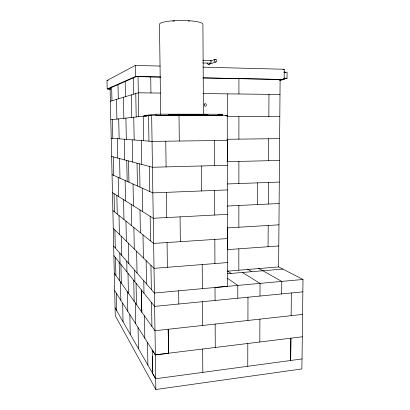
<?xml version="1.0" encoding="UTF-8"?>
<svg xmlns="http://www.w3.org/2000/svg" width="410" height="410" viewBox="0 0 410 410"><rect width="100%" height="100%" fill="white"/><g stroke="black" fill="none" stroke-linecap="round" stroke-linejoin="round"><path stroke-width="0.61" d="M237.795 298.219L237.8 285.406L227.36 278.195M238.835 270.226L238.845 248.814M238.856 227.232L238.866 205.471M238.881 183.542L238.892 161.427M238.902 139.133L238.912 116.655M238.927 93.992L238.933 78.761M247.758 366.284L247.809 343.472M247.927 320.456L247.978 297.245M257.383 204.58L257.47 182.865M259.817 341.996L259.919 319.129M259.996 296.046L260.053 283.377L242.464 272.476M268.063 246.728L268.191 225.474M268.319 204.057L268.447 182.465M268.576 160.7L268.709 138.759M268.842 116.645L268.975 94.346M280.112 79.161L278.621 266.925L227.499 271.164M281.675 293.919L281.783 281.398L258.469 268.289M279.763 80.309L284.161 79.478L284.248 69.259L203.052 67.168M283.899 78.848L287.036 78.248L287.092 72.216L283.925 72.139M290.623 360.487L290.854 338.183M290.69 360.477L290.921 338.173M291.156 315.68L291.361 292.971M302.006 358.919L301.878 368.933L155.846 389.5L115.256 315.664L110.075 88.186M155.846 389.5L155.257 354.855L152.218 350.048L152.592 373.454L155.621 378.753L302.037 358.945L303 279.466L278.262 266.741M110.382 89.057L107.194 89.016L107 80.534L135.279 65.421L160.213 66.061M107.194 89.016L135.479 76.491L160.366 76.988M210.53 60.972L215.204 59.327M208.844 64.36L215.87 61.977M110.372 101.244L138.319 92.803L160.474 93.065M283.008 69.541L284.248 69.259M283.848 78.669L285.698 78.315L283.894 78.279M279.681 80.135L282.808 79.545L202.858 77.941M155.257 354.855L302.313 336.774M114.692 290.582L155.364 354.896L168.53 353.282L168.223 329.317M156.01 114.175L156.025 115.359L222.358 115.379L222.353 114.236L156.01 114.175L143.915 115.558L145.145 115.558M110.797 119.776L151.649 115.266L227.258 115.297L227.529 286.359L154.38 293.027L113.667 246.072M302.595 314.414L154.959 330.732L114.287 273.178M302.846 291.848L154.585 306.393L113.888 255.671M177.802 115.389L179.021 115.277L179.288 141.03M303 279.466L215.004 287.482L215.076 300.468M227.304 273.752L282.797 269.073M206.824 114.621L208.034 114.518L199.721 114.513M217.9 114.58L222.353 114.236M227.494 262.579L154.001 268.34L113.273 228.396M225.531 115.42L227.258 115.297M227.463 249.628L278.785 245.959M227.453 238.584L153.617 243.422L112.868 210.591M227.427 227.914L278.954 224.829M227.417 214.368L153.232 218.274L112.458 192.669M227.391 206.025L279.123 203.534M227.376 189.938L152.843 192.885L112.048 174.629M227.355 183.957L279.292 182.071M227.335 165.281L152.448 167.26L111.633 156.466M226.858 161.719L279.466 160.433M227.299 140.404L152.048 141.388L111.218 138.185M226.822 139.282L279.64 138.626M150.47 115.61L148.558 115.61L148.963 141.142M146.949 116.199L143.233 116.199L143.643 140.727M226.781 116.66L279.815 116.64M168.233 114.487L173.148 114.492M202.909 93.567L279.994 94.479M110.72 89.006L108.158 88.97L136.335 76.603L160.638 77.095M107 80.534L108.276 80.56M203.119 77.849L284.161 79.478M283.874 78.182L287.036 78.248M283.945 72.247L285.755 72.288M202.735 62.966L210.725 63.191M202.714 60.275L210.714 60.511M247.43 269.109L251.786 271.686M227.509 271.036L231.153 273.429M115.082 307.848L155.682 378.712M119.151 262.231L119.556 280.624M116.845 195.426L117.26 214.128M111.653 86.858L111.966 100.768M112.391 119.602L112.811 138.308M113.232 156.892L113.647 175.347M114.062 193.674L114.472 211.883M114.877 229.969L115.282 247.932M115.492 257.67L115.892 275.448M116.302 293.124L116.696 310.667M127.997 273.255L128.402 293.145M123.42 97.303L123.851 118.336M124.276 139.21L124.701 159.921M125.122 180.477L125.537 200.879M125.952 221.133L126.362 241.229M126.757 261.165L126.977 271.984M127.392 291.72L127.792 311.298M123.553 199.634L123.969 219.534M117.977 84.342L118.285 98.856M118.715 118.905L119.141 138.805M119.566 158.562L119.981 178.181M121.222 236.191L121.632 255.256M122.657 303.169L123.051 321.763M120.929 264.445L121.334 283.146M116.486 99.399L116.911 119.1M117.337 138.662L117.757 158.086M118.177 177.371L118.592 196.523M119.008 215.537L119.412 234.417M119.812 253.154L120.033 263.328M120.448 281.89L120.847 300.31M133.419 77.89L133.721 94.192M136.638 251.309L137.042 273.029M138.052 327.523L138.447 348.628M133.747 117.245L134.172 139.984M136.059 283.3L136.458 304.548M131.354 94.91L131.784 117.46M132.21 139.83L132.63 162.017M133.05 184.028L133.46 205.856M133.875 227.514L134.28 248.998M134.675 270.298L134.895 281.849M135.305 302.918L135.715 323.823M133.752 280.425L134.152 301.283M131.19 204.431L131.605 225.684M128.53 160.935L128.95 182.194M125.168 81.441L125.475 96.683M125.906 118.111L126.331 139.369M126.757 160.464L127.177 181.399M128.417 243.248L128.822 263.548M129.847 314.547L130.242 334.314M141.363 140.548L141.778 164.436M142.188 188.118L142.593 211.591M142.998 234.863L143.397 257.941M143.782 280.799L144.007 293.212M144.412 315.808L144.817 338.214M138.026 76.316L138.744 116.691M139.579 163.857L139.989 187.134M139.969 209.946L140.374 232.752M141.788 312.092L141.394 289.952L141.773 312.071M135.279 65.421L135.479 76.491M135.772 93.572L136.197 116.973M137.037 163.185L137.447 185.996M155.364 354.896L151.649 115.266M150.711 76.573L150.962 92.952M149.368 166.445L149.768 191.506M150.162 216.342L150.552 240.952M150.941 265.337L151.326 289.501M151.536 302.59L151.915 326.421M152.289 350.037L152.31 351.303M152.392 356.362L152.663 373.443M146.129 260.616L146.519 283.961M147.503 342.468L147.887 365.105M160.705 114.405L159.47 24.487A21.73 3.849 -0.1 0 1 181.461 20.5A21.73 3.849 -0.1 0 1 202.904 24.492L203.442 114.79M165.768 141.209L166.096 166.896M166.424 192.346L166.747 217.561M167.07 242.541L167.388 267.289M168.182 329.271L168.495 353.225M180.077 216.859L180.333 241.669M178.668 290.813L178.806 304.02M201.571 165.963L201.73 190.952M202.197 264.563L202.35 288.655M202.432 301.709L202.586 325.468M202.663 349.028L202.812 372.367M214.445 140.574L214.543 165.619M214.64 190.44L214.737 215.035M214.835 239.409L214.932 263.563M215.168 324.074L215.26 347.475M227.401 93.859L227.437 116.66M227.473 139.277L227.509 161.704M227.611 227.904L227.647 249.613M209.136 64.237A1.322 1.22 77.9 0 1 207.291 63.043M209.582 63.765A1.322 1.22 77.9 0 1 209.392 64.032M210.504 60.767A1.348 0.415 -88.2 0 1 211.058 60.962A1.348 0.415 -88.2 0 1 210.996 62.781A1.348 0.415 -88.2 0 1 210.427 62.899M168.382 114.585A21.381 0.523 -0.4 0 1 201.074 114.539M172.794 21.11A20.316 3.598 -0.1 0 1 174.716 20.971M188.195 20.977A20.316 3.598 -0.1 0 1 189.476 21.064M214.44 59.937A1.368 1.261 78.6 0 0 215.542 62.018A1.368 1.261 78.6 0 0 216.634 60.003A1.368 1.261 78.6 0 0 214.44 59.937M204.288 104.278A1.317 1.092 86.6 0 0 205.246 106.267A1.317 1.092 86.6 0 0 206.179 104.309A1.317 1.092 86.6 0 0 204.288 104.278"/></g></svg>
